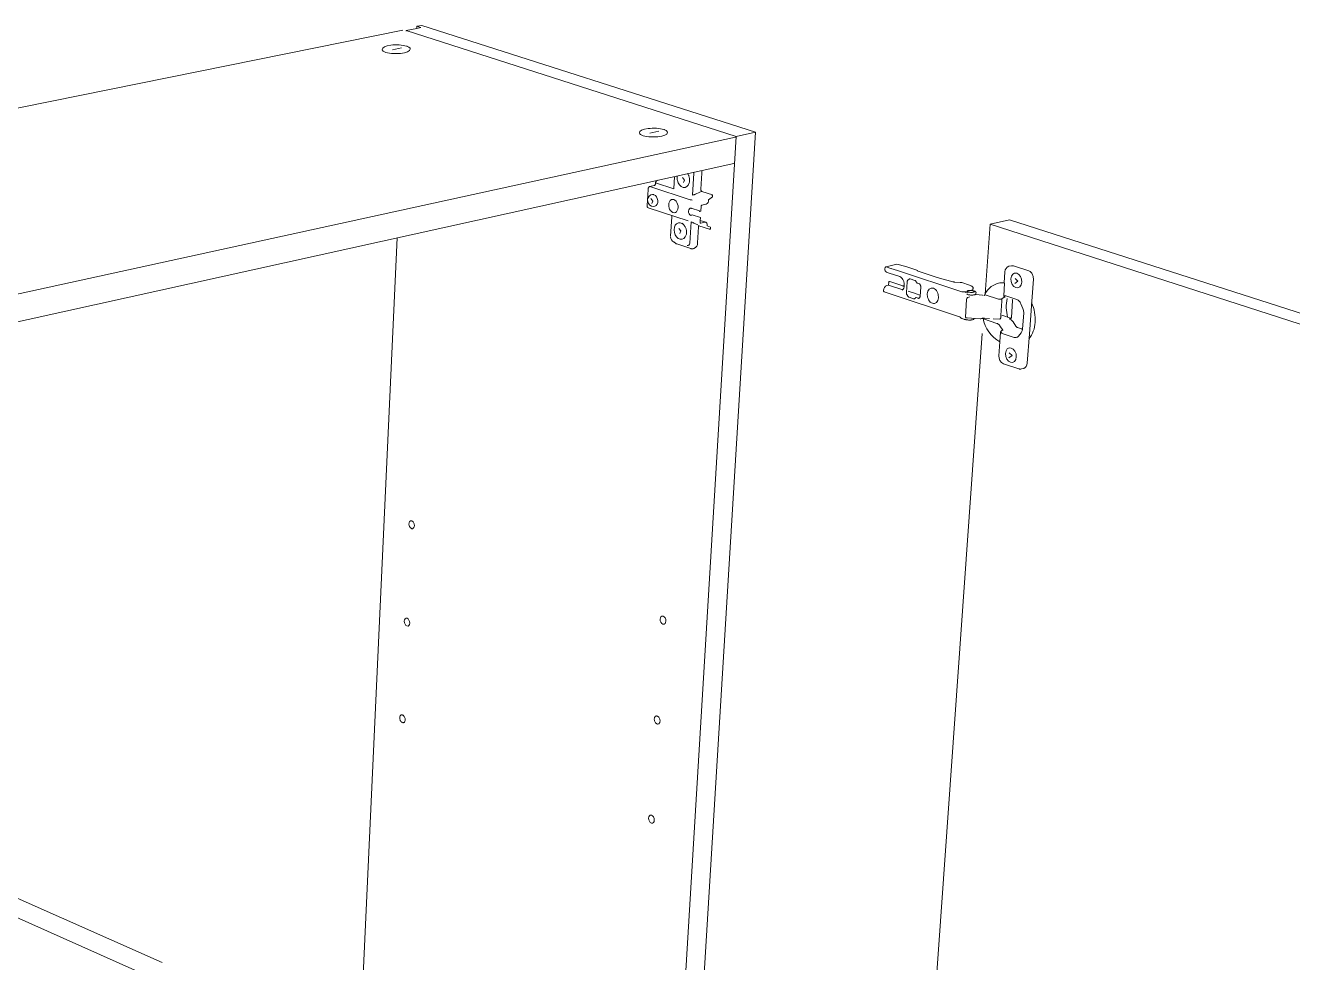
# Model space of a CAD drawing. Header units: metres. Extents: x -6.4 to 35.9, y -8.9 to 6.5.
# Drawn here: x 14.923 to 15.859, y -4.366 to -3.674 of the extents above; entities that cross this region are included whole.
import ezdxf

# ---------------------------------------------------------------- set-up
doc = ezdxf.new("R2010")
doc.units = ezdxf.units.M
doc.header["$MEASUREMENT"] = 0
doc.layers.add('PDF14_Geometry_Num_Penna__7_Num_Penna__7_Num_Penna__7_Num_Penna__7', color=7, linetype='Continuous', lineweight=18)

msp = doc.modelspace()

# ---------------------------------------------------------------- linework, layer by layer
at = {"layer": 'PDF14_Geometry_Num_Penna__7_Num_Penna__7_Num_Penna__7_Num_Penna__7', "color": 7, "linetype": 'Continuous', "lineweight": 18, "flags": 128}
for points in [[(15.20437, -3.67747), (15.21214, -3.67589)], [(15.21214, -3.67589), (15.21221, -3.67438)], [(15.21214, -3.67589), (15.21503, -3.6753)], [(15.21221, -3.67438), (15.21573, -3.67368)], [(15.21503, -3.6753), (15.21221, -3.67438)], [(15.46212, -3.75263), (15.21573, -3.67368)], [(15.20191, -3.67725), (14.01039, -3.91823), (14.01043, -3.91904)], [(15.20437, -3.67806), (15.20437, -3.67747)], [(15.39578, -4.62041), (15.44778, -3.75575), (15.20438, -3.67747)], [(15.18825, -3.69321), (15.18773, -3.69296), (15.18733, -3.6927), (15.187, -3.69241), (15.18674, -3.69211), (15.18659, -3.69181), (15.18656, -3.69153)], [(15.19414, -3.69166), (15.2009, -3.69022)], [(15.20456, -3.68906), (15.20464, -3.68906), (15.20475, -3.68906), (15.20482, -3.68906), (15.2049, -3.68906), (15.20497, -3.68906), (15.20504, -3.68906)], [(15.20725, -3.69098), (15.20711, -3.69064), (15.20685, -3.69031), (15.20655, -3.69001), (15.20622, -3.6898), (15.20582, -3.68954), (15.20534, -3.68932), (15.20504, -3.68921), (15.20504, -3.68906)], [(15.38408, -3.75321), (15.39084, -3.75178)], [(15.39451, -3.75061), (15.39458, -3.75061), (15.3947, -3.75061), (15.39477, -3.75061), (15.39484, -3.75061), (15.39492, -3.75061), (15.39499, -3.75061)], [(15.39719, -3.75252), (15.39705, -3.75219), (15.39679, -3.75186), (15.3965, -3.75156), (15.39617, -3.75135), (15.39576, -3.75109), (15.39528, -3.75087), (15.39499, -3.75076), (15.39499, -3.75061)], [(14.24016, -4.02007), (15.44731, -3.75623)], [(15.37819, -3.75477), (15.37767, -3.75451), (15.37727, -3.75425), (15.37694, -3.75396), (15.37669, -3.75366), (15.37654, -3.75337), (15.3765, -3.75308)], [(15.40949, -4.61596), (15.46212, -3.75263)], [(15.44778, -3.75575), (15.46212, -3.75263)], [(14.24031, -4.04208), (15.44617, -3.7756)], [(15.38839, -3.79001), (15.40184, -3.79445), (15.4024, -3.78526)], [(15.38839, -3.79), (15.38843, -3.78975), (15.38851, -3.78949), (15.38861, -3.78923), (15.38876, -3.78901), (15.38895, -3.78883)], [(15.38994, -3.78802), (15.38894, -3.78883)], [(15.40453, -3.78813), (15.40442, -3.78765), (15.40438, -3.78713), (15.40434, -3.78663), (15.40434, -3.78611), (15.40434, -3.78563), (15.40442, -3.78515), (15.40449, -3.78478)], [(15.40828, -3.78612), (15.40975, -3.78792), (15.40896, -3.78972)], [(15.41199, -3.78313), (15.41214, -3.78335), (15.4124, -3.78375), (15.41265, -3.78419), (15.41284, -3.78464), (15.41302, -3.78511), (15.41317, -3.78559), (15.41332, -3.78607), (15.41343, -3.78655), (15.41346, -3.78706), (15.4135, -3.78758), (15.41353, -3.78806), (15.4135, -3.78854), (15.41346, -3.78905), (15.41339, -3.78949), (15.41327, -3.78997), (15.41324, -3.79)], [(15.41214, -3.78309), (15.41214, -3.78317), (15.41217, -3.78324), (15.41221, -3.78332), (15.41221, -3.78339), (15.41225, -3.78343), (15.41225, -3.7835)], [(15.4157, -3.79904), (15.41666, -3.78276)], [(15.41666, -3.78277), (15.4167, -3.78265), (15.4167, -3.78254), (15.41666, -3.78243), (15.41666, -3.78232), (15.41666, -3.78225), (15.41666, -3.7821)], [(15.42257, -3.79622), (15.42235, -3.7961), (15.42213, -3.79592), (15.42195, -3.79567), (15.42184, -3.79537), (15.42177, -3.79504), (15.42177, -3.79471), (15.42246, -3.7827)], [(15.42235, -3.78085), (15.42243, -3.78148), (15.42247, -3.7821), (15.42247, -3.78269)], [(15.38288, -3.8082), (15.38266, -3.80809), (15.38244, -3.8079), (15.3823, -3.80765), (15.38218, -3.80739), (15.38215, -3.80705), (15.38215, -3.80673), (15.38281, -3.79475)], [(15.38281, -3.79475), (15.38288, -3.79434), (15.383, -3.79394), (15.38318, -3.79357), (15.3834, -3.79323), (15.38366, -3.79298), (15.38395, -3.79276), (15.38425, -3.79265), (15.41401, -3.80249)], [(15.38839, -3.79001), (15.38836, -3.79055), (15.38829, -3.79089), (15.38821, -3.79118), (15.38803, -3.79148), (15.38784, -3.79169), (15.38763, -3.79188), (15.3874, -3.79195), (15.38425, -3.79265)], [(15.38721, -3.79868), (15.38681, -3.79857), (15.38645, -3.79853), (15.38604, -3.7986)], [(15.41787, -3.79835), (15.41772, -3.79842), (15.41753, -3.79846), (15.41717, -3.79857), (15.41684, -3.79868), (15.41647, -3.79878), (15.41611, -3.7989), (15.4157, -3.79904)], [(15.42111, -3.79684), (15.41787, -3.79834)], [(15.42187, -3.79636), (15.4218, -3.7964), (15.42173, -3.79648), (15.42169, -3.79658), (15.42165, -3.7967)], [(15.42257, -3.79622), (15.42187, -3.79636)], [(15.42257, -3.79622), (15.43044, -3.79879), (15.42978, -3.79894)], [(15.38486, -3.80155), (15.38632, -3.80335), (15.38553, -3.80515)], [(15.40126, -3.81183), (15.40082, -3.81161), (15.40034, -3.81132), (15.39993, -3.81095), (15.39971, -3.81073), (15.39949, -3.81051), (15.39912, -3.81), (15.39879, -3.80941), (15.39853, -3.80882), (15.39836, -3.80816), (15.39821, -3.80757), (15.39813, -3.80702), (15.3981, -3.80643), (15.3981, -3.80588), (15.39817, -3.80537), (15.39824, -3.80485), (15.39839, -3.80434), (15.39862, -3.8039), (15.39887, -3.80342), (15.39919, -3.80302), (15.39953, -3.80268), (15.39993, -3.80243), (15.40016, -3.80232), (15.40041, -3.80224), (15.40063, -3.80221), (15.40089, -3.80217), (15.40133, -3.80221), (15.40181, -3.80232)], [(15.41534, -3.80268), (15.41504, -3.80261), (15.41475, -3.80257), (15.41438, -3.8025), (15.41401, -3.8025)], [(15.42177, -3.81084), (15.42199, -3.80721)], [(15.42246, -3.8065), (15.42232, -3.80662), (15.42213, -3.80676), (15.42202, -3.80698), (15.42199, -3.80721)], [(15.41235, -3.81801), (15.38283, -3.80828)], [(15.39945, -3.82943), (15.4003, -3.81496)], [(15.40053, -3.81408), (15.40045, -3.81426), (15.40041, -3.81441), (15.40037, -3.81456), (15.40034, -3.8147), (15.4003, -3.81481), (15.4003, -3.81496)], [(15.41471, -3.81374), (15.4146, -3.81382), (15.41448, -3.81397), (15.41445, -3.81411)], [(15.41537, -3.8136), (15.41471, -3.81374)], [(15.41478, -3.80871), (15.42088, -3.81073), (15.42092, -3.81084), (15.42095, -3.81092), (15.42103, -3.81099)], [(15.42151, -3.81565), (15.41537, -3.81361)], [(15.42103, -3.81099), (15.42107, -3.81099), (15.42111, -3.81099), (15.42177, -3.81085)], [(15.42548, -3.81908), (15.42136, -3.81768), (15.42151, -3.81565)], [(16.1572, -4.95886), (16.25864, -4.01268), (15.64973, -3.81713), (15.63537, -3.82047)], [(15.40558, -3.82363), (15.40705, -3.82543), (15.40626, -3.82723)], [(15.40887, -3.82051), (15.40875, -3.8204), (15.40861, -3.82021), (15.40843, -3.82011), (15.40824, -3.81999), (15.40809, -3.81992), (15.40795, -3.81985), (15.40784, -3.81981)], [(15.40931, -3.82099), (15.40956, -3.82132), (15.40986, -3.82168), (15.41011, -3.82208), (15.41033, -3.82253), (15.41056, -3.82297), (15.41074, -3.82345), (15.41089, -3.82392), (15.41099, -3.8244), (15.41111, -3.82492), (15.41119, -3.8254), (15.41122, -3.82591), (15.41125, -3.82639), (15.41122, -3.82687), (15.41119, -3.82734), (15.41111, -3.82783), (15.41099, -3.8283), (15.41099, -3.82834)], [(15.41365, -3.83436), (15.41456, -3.81874)], [(15.41522, -3.81896), (15.4146, -3.81874)], [(15.41559, -3.81903), (15.41582, -3.81918), (15.41599, -3.81929), (15.41615, -3.81941), (15.41629, -3.81948), (15.41647, -3.81959), (15.41662, -3.81962)], [(15.41971, -3.82084), (15.41662, -3.81962)], [(15.42015, -3.82231), (15.42019, -3.82202), (15.42026, -3.82179), (15.42041, -3.82158), (15.42033, -3.82153)], [(15.42041, -3.82158), (15.4282, -3.82418), (15.42812, -3.82411), (15.42809, -3.82404), (15.42806, -3.82392)], [(15.42129, -3.81926), (15.42137, -3.81768)], [(15.42548, -3.81908), (15.42518, -3.819), (15.42482, -3.81903), (15.42169, -3.81974)], [(15.42647, -3.82102), (15.42647, -3.82058), (15.42639, -3.82014), (15.42625, -3.81977), (15.42603, -3.81944), (15.42577, -3.81922), (15.42548, -3.81908)], [(15.42647, -3.82102), (15.42643, -3.82158), (15.42901, -3.82268)], [(15.42901, -3.82268), (15.42894, -3.82404), (15.42827, -3.82418)], [(15.6317, -3.87218), (15.63537, -3.82047)], [(15.63537, -3.82047), (16.24419, -4.01673)], [(15.19773, -3.83051), (15.16682, -4.49762)], [(15.40221, -3.83377), (15.4024, -3.83396), (15.40277, -3.83429), (15.40306, -3.83452), (15.40339, -3.83469), (15.40368, -3.83488), (15.40402, -3.83499), (15.40394, -3.83495), (15.4039, -3.83488), (15.4039, -3.83476)], [(15.56223, -3.85307), (15.56216, -3.85307), (15.56208, -3.85307), (15.55863, -3.85193), (15.55841, -3.85205), (15.55819, -3.85222), (15.55797, -3.85245), (15.55782, -3.85274), (15.55771, -3.85307), (15.55767, -3.8534)], [(15.55889, -3.8559), (15.55855, -3.85575), (15.55827, -3.85549), (15.55804, -3.8552), (15.55786, -3.8548), (15.55771, -3.85435), (15.55767, -3.85388), (15.55767, -3.8534)], [(15.5666, -3.85009), (15.56657, -3.85009), (15.56653, -3.85009), (15.5665, -3.85009), (15.56646, -3.85009), (15.5665, -3.85009), (15.56653, -3.85009), (15.55863, -3.85193)], [(15.56208, -3.85307), (15.56712, -3.85476)], [(15.56653, -3.85009), (15.57307, -3.85175), (15.58123, -3.85447), (15.5816, -3.85483), (15.59637, -3.85972), (15.60791, -3.86299), (15.60821, -3.86307), (15.60858, -3.86311), (15.60891, -3.86318), (15.60927, -3.86318)], [(15.56712, -3.85476), (15.61449, -3.87041)], [(15.65106, -3.85116), (15.65157, -3.85109), (15.65208, -3.85109), (15.6526, -3.85124), (15.66389, -3.85491)], [(15.56043, -3.86318), (15.56046, -3.86321), (15.56054, -3.86325), (15.56039, -3.86542)], [(15.56043, -3.86318), (15.56047, -3.86318), (15.56047, -3.86314), (15.56047, -3.8631), (15.56047, -3.86306), (15.56051, -3.86306), (15.56051, -3.86303), (15.56051, -3.86299), (15.56054, -3.86299), (15.56054, -3.86296), (15.56057, -3.86296), (15.56061, -3.86296), (15.56061, -3.86292), (15.56065, -3.86292), (15.56069, -3.86292), (15.56069, -3.86289)], [(15.5608, -3.86292), (15.56125, -3.86282), (15.57105, -3.86608), (15.57131, -3.86612), (15.57157, -3.86615)], [(15.57197, -3.86586), (15.57197, -3.86583), (15.57197, -3.86534), (15.57197, -3.86487), (15.57189, -3.86436), (15.57183, -3.8638), (15.57171, -3.86329), (15.57157, -3.86277), (15.57139, -3.8623), (15.57117, -3.86182), (15.57094, -3.86134), (15.57091, -3.86126)], [(15.5741, -3.86292), (15.57355, -3.87086)], [(15.57554, -3.86104), (15.57465, -3.8617), (15.57444, -3.86193), (15.57429, -3.86222), (15.57418, -3.86255), (15.5741, -3.86292)], [(15.57645, -3.86086), (15.57623, -3.86083), (15.57598, -3.86083), (15.57576, -3.8609), (15.57553, -3.86104)], [(15.57987, -3.862), (15.57645, -3.86086)], [(15.58083, -3.86296), (15.58065, -3.86262), (15.58042, -3.86233), (15.58013, -3.86211), (15.57987, -3.862)], [(15.5812, -3.86362), (15.58083, -3.86296)], [(15.58153, -3.86395), (15.58138, -3.86387), (15.58127, -3.86376), (15.58119, -3.86361)], [(15.58292, -3.86442), (15.58153, -3.86395)], [(15.62008, -3.86549), (15.61442, -3.86362)], [(15.64161, -3.8641), (15.64261, -3.86387), (15.64364, -3.8638), (15.64466, -3.86376), (15.64573, -3.86387)], [(15.64548, -3.87336), (15.64606, -3.86395)], [(15.65371, -3.86421), (15.65596, -3.86259), (15.65396, -3.86046)], [(15.66389, -3.85491), (15.66436, -3.85509), (15.66484, -3.85539), (15.66528, -3.85575), (15.66573, -3.85619), (15.66609, -3.85667), (15.66646, -3.85722), (15.66672, -3.85781), (15.66697, -3.85843), (15.66715, -3.85909), (15.66727, -3.85976), (15.6673, -3.86046), (15.6673, -3.86112), (15.66635, -3.87417)], [(15.57355, -3.87086), (15.57359, -3.87126), (15.57363, -3.87166), (15.57377, -3.87207), (15.57395, -3.87241)], [(15.57395, -3.8724), (15.57465, -3.87361)], [(15.58354, -3.87292), (15.58072, -3.87196), (15.58035, -3.87159), (15.57498, -3.86983)], [(15.58417, -3.86674), (15.58417, -3.8663), (15.5841, -3.8659), (15.58395, -3.86549), (15.58377, -3.86512), (15.58351, -3.86479), (15.58325, -3.86457), (15.58292, -3.86442)], [(15.58417, -3.86674), (15.58369, -3.87379), (15.58358, -3.87376), (15.58355, -3.87369), (15.58351, -3.87365)], [(15.61831, -3.87104), (15.61633, -3.87041), (15.61596, -3.87031), (15.61559, -3.87031), (15.61519, -3.87034)], [(15.61854, -3.86987), (15.61633, -3.87042)], [(15.61828, -3.87237), (15.61854, -3.8724), (15.61872, -3.87244), (15.61923, -3.87255), (15.61978, -3.87266), (15.62038, -3.87273), (15.621, -3.87277), (15.62158, -3.87281), (15.62217, -3.87277), (15.62272, -3.87277), (15.62324, -3.8727), (15.62372, -3.87263), (15.62412, -3.87251), (15.62446, -3.87237), (15.62468, -3.87221), (15.62482, -3.87207), (15.62489, -3.87192)], [(15.61831, -3.87104), (15.61843, -3.87104), (15.61857, -3.87108), (15.61868, -3.87108), (15.61879, -3.87108), (15.6189, -3.87112), (15.61901, -3.87115)], [(15.62305, -3.86968), (15.62302, -3.86968), (15.62335, -3.8698), (15.62357, -3.86994), (15.62368, -3.87009), (15.62368, -3.87027), (15.6236, -3.87038), (15.62342, -3.87053), (15.62316, -3.87063), (15.6228, -3.87071), (15.62236, -3.87078), (15.62188, -3.87082), (15.6214, -3.87082), (15.62088, -3.87078), (15.62038, -3.87071), (15.61989, -3.87063), (15.61946, -3.87053), (15.61908, -3.87041), (15.61883, -3.87027), (15.61861, -3.87012), (15.61854, -3.86997), (15.61854, -3.86982), (15.61864, -3.86968), (15.61886, -3.86957), (15.61916, -3.86946), (15.61952, -3.86939), (15.61997, -3.86935), (15.62048, -3.86931), (15.62096, -3.86931), (15.62148, -3.86935), (15.62199, -3.86942), (15.62246, -3.8695)], [(15.62284, -3.86766), (15.62284, -3.86741), (15.62276, -3.86715), (15.62258, -3.86689), (15.62239, -3.86667), (15.62213, -3.86645), (15.62184, -3.86623), (15.62147, -3.86604), (15.62107, -3.86586), (15.62063, -3.86568), (15.62015, -3.86549), (15.62012, -3.86549), (15.62008, -3.86549)], [(15.62228, -3.86946), (15.62202, -3.86935), (15.6218, -3.86925), (15.62162, -3.86913), (15.62088, -3.86931)], [(15.6218, -3.8692), (15.62192, -3.86925), (15.62202, -3.86932), (15.62216, -3.86939), (15.62232, -3.86946)], [(15.62232, -3.86946), (15.62265, -3.86899), (15.62272, -3.86876), (15.6228, -3.86858)], [(15.62246, -3.8695), (15.62268, -3.86957), (15.62291, -3.86964)], [(15.62265, -3.86899), (15.62268, -3.86807), (15.6228, -3.86784), (15.62284, -3.86766)], [(15.62305, -3.86968), (15.62342, -3.86976), (15.62372, -3.86987), (15.62401, -3.86997), (15.62426, -3.87009), (15.62449, -3.87023), (15.62468, -3.87034), (15.62478, -3.87049), (15.62485, -3.87063), (15.62493, -3.87078), (15.62497, -3.87097)], [(15.62489, -3.87192), (15.62497, -3.87097)], [(15.6249, -3.87229), (15.62978, -3.87296), (15.63026, -3.87313)], [(15.63184, -3.87251), (15.64161, -3.87575)], [(15.64697, -3.87347), (15.64647, -3.87336), (15.64595, -3.87332), (15.64548, -3.87336), (15.64555, -3.87369), (15.64569, -3.87394), (15.64591, -3.8742), (15.64614, -3.87435), (15.64635, -3.87442), (15.64661, -3.87442)], [(15.64698, -3.87347), (15.6551, -3.87615), (15.65562, -3.87638), (15.65612, -3.87666), (15.6566, -3.87707), (15.65704, -3.87751), (15.65746, -3.87806), (15.65782, -3.87865), (15.65815, -3.87931)], [(15.57465, -3.87362), (15.57488, -3.87388), (15.57506, -3.87409), (15.57531, -3.87428), (15.57554, -3.87439), (15.57891, -3.87552)], [(15.57891, -3.87553), (15.57921, -3.87556), (15.5795, -3.87553), (15.57976, -3.87542), (15.58002, -3.87523)], [(15.58002, -3.87523), (15.58042, -3.87479)], [(15.58079, -3.87471), (15.58219, -3.87519)], [(15.58219, -3.87519), (15.58252, -3.87523), (15.58281, -3.87519), (15.58311, -3.87508), (15.58333, -3.87486), (15.58351, -3.87457), (15.58366, -3.8742), (15.58369, -3.87379)], [(15.61717, -3.88924), (15.618, -3.87583)], [(15.61905, -3.87453), (15.61879, -3.87465), (15.61854, -3.87483), (15.61835, -3.87509), (15.61825, -3.87534), (15.61817, -3.87564)], [(15.62033, -3.87413), (15.61905, -3.87453), (15.61905, -3.87471)], [(15.64161, -3.87574), (15.64213, -3.87589), (15.64268, -3.87593), (15.64316, -3.87586), (15.64368, -3.87571), (15.64412, -3.87545)], [(15.64408, -3.8774), (15.64334, -3.88772)], [(15.64386, -3.87637), (15.64426, -3.87626)], [(15.64415, -3.8763), (15.64411, -3.87655), (15.64411, -3.87688), (15.64408, -3.87714), (15.64408, -3.8774)], [(15.64411, -3.87545), (15.64584, -3.87435)], [(15.65084, -3.88994), (15.65095, -3.88975), (15.65102, -3.88949), (15.65106, -3.88927), (15.65198, -3.87688)], [(15.65172, -3.87589), (15.65186, -3.87623), (15.65194, -3.87655), (15.65198, -3.87689)], [(15.65815, -3.87931), (15.65959, -3.88273), (15.65984, -3.88343), (15.66003, -3.88409), (15.66014, -3.88479), (15.66017, -3.88549), (15.66017, -3.88618)], [(15.66635, -3.87416), (15.66436, -3.90143)], [(15.6132, -3.88916), (15.61313, -3.88912), (15.61306, -3.88905), (15.61302, -3.88901), (15.61294, -3.88898), (15.61291, -3.88894), (15.61287, -3.88894)], [(15.61464, -3.89016), (15.61438, -3.89004), (15.61416, -3.88994), (15.6139, -3.88982), (15.61372, -3.88964), (15.61343, -3.88942), (15.6132, -3.88916)], [(15.61644, -3.89078), (15.61464, -3.89016)], [(15.61691, -3.89081), (15.61684, -3.89081), (15.61677, -3.89081), (15.6167, -3.89081), (15.61662, -3.89081), (15.61655, -3.89078), (15.61648, -3.89078)], [(15.61754, -3.89092), (15.61747, -3.89088), (15.61736, -3.89085), (15.61724, -3.89085), (15.61714, -3.89085), (15.61703, -3.89081), (15.61691, -3.89081)], [(15.62147, -3.89118), (15.62144, -3.89118), (15.62104, -3.89122), (15.62067, -3.89125), (15.62023, -3.89125), (15.61986, -3.89122), (15.61946, -3.89122), (15.61905, -3.89118), (15.61865, -3.89111), (15.61828, -3.89107), (15.61791, -3.89099), (15.61779, -3.89096)], [(15.62147, -3.89119), (15.6218, -3.89114), (15.62216, -3.89107), (15.6225, -3.891), (15.62276, -3.89092), (15.62298, -3.89086), (15.62316, -3.89074), (15.62334, -3.8906), (15.62346, -3.89045), (15.62357, -3.8903), (15.6236, -3.89012), (15.6236, -3.89004)], [(15.63055, -3.89045), (15.63048, -3.89011), (15.6304, -3.88982)], [(15.64033, -3.89368), (15.63055, -3.89045), (15.63063, -3.89033), (15.63073, -3.89019), (15.63085, -3.89011), (15.63096, -3.89), (15.63111, -3.88994), (15.63125, -3.88986)], [(15.63754, -3.89023), (15.64246, -3.89048)], [(15.64326, -3.88854), (15.64326, -3.88883), (15.64323, -3.88909), (15.64319, -3.88934), (15.64319, -3.88953), (15.64319, -3.88971), (15.64316, -3.88982), (15.64316, -3.88989), (15.64316, -3.88997), (15.64312, -3.89), (15.64312, -3.89004), (15.64309, -3.89011), (15.64305, -3.89019), (15.64297, -3.8903), (15.64283, -3.89041), (15.64276, -3.89045), (15.64268, -3.89048)], [(15.64316, -3.89045), (15.64308, -3.89045), (15.64302, -3.89045), (15.64294, -3.89045), (15.64286, -3.89045), (15.64279, -3.89049), (15.64268, -3.89049)], [(15.64334, -3.88772), (15.64326, -3.88853)], [(15.64411, -3.88802), (15.6447, -3.88791)], [(15.6447, -3.88791), (15.65032, -3.88975)], [(15.6494, -3.89026), (15.64996, -3.89052), (15.65051, -3.89081), (15.65095, -3.89114), (15.65139, -3.89154), (15.65183, -3.89203), (15.65231, -3.89261)], [(15.65032, -3.88975), (15.65084, -3.88994), (15.65065, -3.89008), (15.65047, -3.89019), (15.65025, -3.89023), (15.65003, -3.89019)], [(15.65077, -3.89), (15.65003, -3.89019)], [(15.65933, -3.89776), (15.66017, -3.88618)], [(15.57744, -4.63696), (15.62963, -3.90113)], [(15.64268, -3.89559), (15.64227, -3.89508), (15.64184, -3.8946), (15.64135, -3.89424), (15.64084, -3.8939), (15.64033, -3.89368)], [(15.64474, -3.8986), (15.64268, -3.89559)], [(15.65231, -3.89261), (15.65437, -3.89563)], [(15.65308, -3.90404), (15.65359, -3.90415), (15.65415, -3.90419), (15.65467, -3.90415), (15.65514, -3.90397), (15.65562, -3.90375), (15.65602, -3.90342), (15.65642, -3.90301), (15.6583, -3.90066)], [(15.65437, -3.89563), (15.6547, -3.89603), (15.65507, -3.8964), (15.65547, -3.89666), (15.65588, -3.89684)], [(15.65888, -3.89787), (15.65588, -3.89684)], [(15.65892, -3.89747), (15.65896, -3.89754), (15.65911, -3.89765), (15.65933, -3.89776), (15.65926, -3.89842), (15.65911, -3.89904), (15.65888, -3.89963), (15.65859, -3.90019), (15.6583, -3.90067)], [(15.64932, -3.91913), (15.65158, -3.91749), (15.64957, -3.91536)], [(15.024, -4.36561), (14.43605, -4.10456)], [(14.96436, -5.45522), (15.00397, -4.37123), (14.41668, -4.10909)]]:
    msp.add_lwpolyline(points, dxfattribs=at)
for points in [[(15.3881, -3.80705), (15.38792, -3.80709), (15.38681, -3.80735, -0.780152), (15.38498, -3.79882), (15.38604, -3.7986)], [(15.43044, -3.79878), (15.43036, -3.80018), (15.42757, -3.80246, -0.330964), (15.42563, -3.80581), (15.42246, -3.8065)], [(15.40401, -3.83499), (15.41445, -3.83851), (15.41464, -3.83856), (15.41482, -3.83859), (15.41511, -3.83867), (15.41544, -3.83867), (15.41574, -3.83867), (15.41607, -3.83859), (15.41674, -3.83844, 0.3237), (15.41941, -3.83429), (15.42015, -3.82231)], [(15.40221, -3.83377), (15.40184, -3.83359), (15.40177, -3.83356), (15.4017, -3.83356, -0.279509), (15.39945, -3.82992)], [(15.64573, -3.86387), (15.64632, -3.85561, -0.326746), (15.64926, -3.85156), (15.65106, -3.85116)], [(15.55889, -3.8559), (15.56091, -3.85656), (15.5687, -3.85917, -0.166828), (15.57087, -3.86127), (15.57079, -3.86123), (15.57076, -3.86112), (15.57076, -3.86101)], [(15.63118, -3.87328, -0.244024), (15.64069, -3.86431), (15.64161, -3.8641)], [(15.61287, -3.88894), (15.55709, -3.87031), (15.5569, -3.87023), (15.55675, -3.87005), (15.55665, -3.86987), (15.55661, -3.86961), (15.55661, -3.86931, -0.285496), (15.55903, -3.86571), (15.56039, -3.86542), (15.57024, -3.86869), (15.57054, -3.86876), (15.57083, -3.8688)], [(15.57116, -3.86608), (15.57127, -3.86612), (15.57139, -3.86612), (15.57149, -3.86612), (15.57156, -3.86612), (15.57171, -3.86604), (15.57189, -3.86594), (15.57197, -3.86586, -0.27008), (15.57035, -3.8691)], [(15.66407, -3.90518, 0.160672), (15.66856, -3.89298, 0.121969), (15.66602, -3.87843)], [(15.6171, -3.88961), (15.61721, -3.88964), (15.61732, -3.88964), (15.6174, -3.88968), (15.6175, -3.88968), (15.61765, -3.88968), (15.61776, -3.88968), (15.61791, -3.88971), (15.61806, -3.88971), (15.61816, -3.88971), (15.61828, -3.88971), (15.61842, -3.88971), (15.62815, -3.89036, 0.08303), (15.62901, -3.89016), (15.62963, -3.88997), (15.62974, -3.88994), (15.62989, -3.88989), (15.63007, -3.88985), (15.63029, -3.88982), (15.63048, -3.88982), (15.6307, -3.88982), (15.63503, -3.89008)], [(15.64312, -3.90014), (15.6426, -3.90728, -0.221863), (15.63019, -3.88982)], [(15.66436, -3.90143), (15.66278, -3.92312, -0.314359), (15.66025, -3.92691), (15.65845, -3.92734), (15.65815, -3.92742), (15.65782, -3.92742), (15.65753, -3.92742), (15.6572, -3.92742), (15.65687, -3.92734), (15.65654, -3.92723), (15.64529, -3.92345, -0.330594), (15.64187, -3.91753), (15.6426, -3.90728)], [(15.65308, -3.90404), (15.645, -3.90133), (15.64448, -3.90111), (15.64397, -3.90081), (15.64352, -3.90044), (15.6433, -3.90037), (15.64316, -3.90026), (15.64312, -3.90014, -0.290969), (15.64411, -3.89897), (15.64503, -3.89875)]]:
    msp.add_lwpolyline(points, format="xyb", dxfattribs=at)
for points in [[(15.3877, -3.80717), (15.3877, -3.8072), (15.38766, -3.8072), (15.38763, -3.8072)], [(15.40019, -3.81466), (15.40023, -3.81466)], [(15.41478, -3.80871), (15.41478, -3.80882), (15.41482, -3.80889)], [(15.40883, -3.82054), (15.40887, -3.82051)], [(15.40905, -3.82073), (15.40894, -3.82058)], [(15.42008, -3.82154), (15.42011, -3.82154), (15.42015, -3.82154), (15.42019, -3.82154), (15.42022, -3.82154), (15.42029, -3.82154), (15.42033, -3.82154), (15.42025, -3.8215), (15.42022, -3.82143)], [(15.42139, -3.81963), (15.42169, -3.81974), (15.42151, -3.81974), (15.42139, -3.81963), (15.42129, -3.81948)], [(15.42827, -3.82418), (15.42823, -3.82418)], [(15.55757, -3.85333), (15.5576, -3.85336)], [(15.55856, -3.85193), (15.55859, -3.85193)], [(15.56653, -3.85009), (15.56657, -3.85009)], [(15.56726, -3.85476), (15.56719, -3.85473)], [(15.57307, -3.85175), (15.57311, -3.85175)], [(15.58123, -3.85447), (15.58131, -3.85447)], [(15.58134, -3.85447), (15.58138, -3.8545)], [(15.58145, -3.85454), (15.58174, -3.85487)], [(15.5816, -3.85483), (15.58163, -3.85483)], [(15.56069, -3.86288), (15.56073, -3.86288)], [(15.56131, -3.86281), (15.56128, -3.86281), (15.56128, -3.86277), (15.56124, -3.86277), (15.5612, -3.86277), (15.56116, -3.86277), (15.56116, -3.86281), (15.56113, -3.86281), (15.5612, -3.86281)], [(15.56124, -3.86281), (15.56128, -3.86281)], [(15.59637, -3.85972), (15.59641, -3.85972)], [(15.60791, -3.86299), (15.60795, -3.86296)], [(15.61453, -3.86362), (15.61441, -3.86362), (15.61427, -3.86358), (15.61409, -3.86351), (15.6139, -3.86351), (15.61372, -3.86347), (15.61353, -3.86344), (15.61335, -3.86344), (15.60927, -3.86318), (15.61335, -3.86344), (15.61375, -3.86347), (15.61412, -3.86354)], [(15.61442, -3.86362), (15.61445, -3.86362)], [(15.5565, -3.86925), (15.55653, -3.86927)], [(15.55896, -3.86571), (15.55899, -3.86571)], [(15.56032, -3.86538), (15.56036, -3.86538)], [(15.57105, -3.86608), (15.57113, -3.86608)], [(15.57135, -3.86623), (15.57153, -3.86615)], [(15.61449, -3.87041), (15.61467, -3.87045)], [(15.61486, -3.87045), (15.61494, -3.87042), (15.61501, -3.87038), (15.61508, -3.87038), (15.61516, -3.87034)], [(15.62232, -3.86946), (15.62236, -3.86946)], [(15.62291, -3.86965), (15.62298, -3.86965)], [(15.58042, -3.8748), (15.58053, -3.87471), (15.58065, -3.87468)], [(15.61887, -3.8748), (15.61897, -3.87476)], [(15.61622, -3.89063), (15.61625, -3.89067), (15.61629, -3.89071), (15.61633, -3.89071), (15.61637, -3.89074), (15.61641, -3.89074)], [(15.61754, -3.89092), (15.61779, -3.89096), (15.61783, -3.891)], [(15.64268, -3.89048), (15.64264, -3.89048)], [(15.64489, -3.89879), (15.6448, -3.89872)], [(15.20629, -4.04157), (15.20629, -4.04205), (15.20637, -4.04256), (15.20651, -4.04307), (15.2067, -4.04355), (15.20692, -4.04399), (15.20717, -4.04439), (15.20751, -4.0447), (15.20784, -4.04495), (15.20817, -4.04513), (15.20853, -4.04525), (15.20886, -4.04525), (15.20919, -4.04513), (15.20949, -4.04499), (15.20975, -4.04473), (15.20997, -4.04439), (15.21015, -4.04399), (15.21026, -4.04355), (15.21034, -4.04307), (15.2103, -4.0426), (15.21026, -4.04209), (15.21011, -4.04157), (15.20992, -4.04109), (15.20971, -4.04065), (15.20942, -4.04025), (15.20912, -4.03991), (15.20879, -4.03966), (15.20843, -4.03951), (15.20809, -4.0394), (15.20776, -4.0394), (15.20743, -4.03951), (15.2071, -4.03966), (15.20684, -4.03991), (15.20663, -4.04025), (15.20647, -4.04065), (15.20637, -4.04109)], [(15.19949, -4.18479), (15.19952, -4.18527), (15.19957, -4.18579), (15.19971, -4.18629), (15.1999, -4.18678), (15.20011, -4.18721), (15.20037, -4.18758), (15.2007, -4.18792), (15.20103, -4.18817), (15.20136, -4.18835), (15.20173, -4.18847), (15.20207, -4.18847), (15.20239, -4.18839), (15.20269, -4.18825), (15.20295, -4.18799), (15.20317, -4.18766), (15.20331, -4.18729), (15.20343, -4.18685), (15.20349, -4.18641), (15.20349, -4.18589), (15.20343, -4.18538), (15.20328, -4.18491), (15.20313, -4.18442), (15.20287, -4.18399), (15.20262, -4.18358), (15.20232, -4.18325), (15.20199, -4.18299), (15.20162, -4.18281), (15.20129, -4.18273), (15.20093, -4.18269), (15.20063, -4.18277), (15.20033, -4.18295), (15.20004, -4.18318), (15.19986, -4.18351), (15.19967, -4.18387), (15.19957, -4.18431)], [(15.38744, -4.18567), (15.38747, -4.18619), (15.38751, -4.1867), (15.38766, -4.18722), (15.38784, -4.18769), (15.3881, -4.18817), (15.38836, -4.18858), (15.38869, -4.18891), (15.38905, -4.18917), (15.38943, -4.18935), (15.38979, -4.18946), (15.39016, -4.18946), (15.39049, -4.18939), (15.39082, -4.18924), (15.39108, -4.18898), (15.39134, -4.18865), (15.39152, -4.18825), (15.39163, -4.18781), (15.3917, -4.18733), (15.3917, -4.18681), (15.39163, -4.1863), (15.39148, -4.18579), (15.3913, -4.18527), (15.39108, -4.18483), (15.39078, -4.18443), (15.39046, -4.1841), (15.39012, -4.1838), (15.38976, -4.18361), (15.38938, -4.18354), (15.38902, -4.18351), (15.38865, -4.18358), (15.38836, -4.18376), (15.38806, -4.18401), (15.3878, -4.18435), (15.38766, -4.18472), (15.38751, -4.18519)]]:
    msp.add_lwpolyline(points, close=True, dxfattribs=at)
at = {"layer": 'PDF14_Geometry_Num_Penna__7_Num_Penna__7_Num_Penna__7_Num_Penna__7', "color": 7, "linetype": 'Continuous', "lineweight": 18}
msp.add_arc((15.67627, -3.88154), 0.02893, 167.62998, 195.11933, dxfattribs=at)
for centre, major_axis, ratio, start_param, end_param in [((15.19708, -3.69142), (-0.01054, 0.00001), 0.319702, 3.922395, 6.314986), ((15.1968, -3.69135), (0.01053, 0.00002), 0.301892, 3.763492, 6.278227), ((15.387, -3.75296), (0.01051, 0), 0.318352, 0.775874, 3.177001), ((15.38674, -3.7529), (0.01053, 0.00002), 0.301892, 3.763492, 6.278227), ((15.40892, -3.78733), (-0.00135, 0.00594), 0.731734, 1.538053, 4.087745), ((15.38709, -3.80285), (-0.00088, 0.00422), 0.663934, 3.126602, 5.937423), ((15.40157, -3.80709), (-0.00092, 0.00484), 0.6863, 2.780048, 5.942237), ((15.41464, -3.81142), (-0.00061, 0.00275), 0.692341, 5.898886, 9.016485), ((15.40676, -3.82563), (-0.00152, 0.00616), 0.716674, 5.373638, 7.817687), ((15.40668, -3.82542), (-0.00122, 0.0062), 0.714863, 1.604804, 4.088028), ((15.41236, -3.83459), (0.00039, 0.00159), 0.771867, 3.007103, 5.036863)]:
    msp.add_ellipse(centre, major_axis=major_axis, ratio=ratio, start_param=start_param, end_param=end_param, dxfattribs=at)
for centre, major_axis, ratio in [((15.65469, -3.86201), (-0.00124, 0.00537), 0.713144), ((15.59317, -3.87334), (-0.00126, 0.00564), 0.70497), ((15.65071, -3.91717), (-0.00128, 0.00534), 0.710515), ((15.20488, -4.11424), (-0.00074, 0.00286), 0.656936), ((15.39388, -4.11274), (-0.00077, 0.00297), 0.673013), ((15.38532, -4.25963), (-0.00081, 0.00293), 0.667196)]:
    msp.add_ellipse(centre, major_axis=major_axis, ratio=ratio, dxfattribs=at)

doc.saveas('drawing.dxf')
